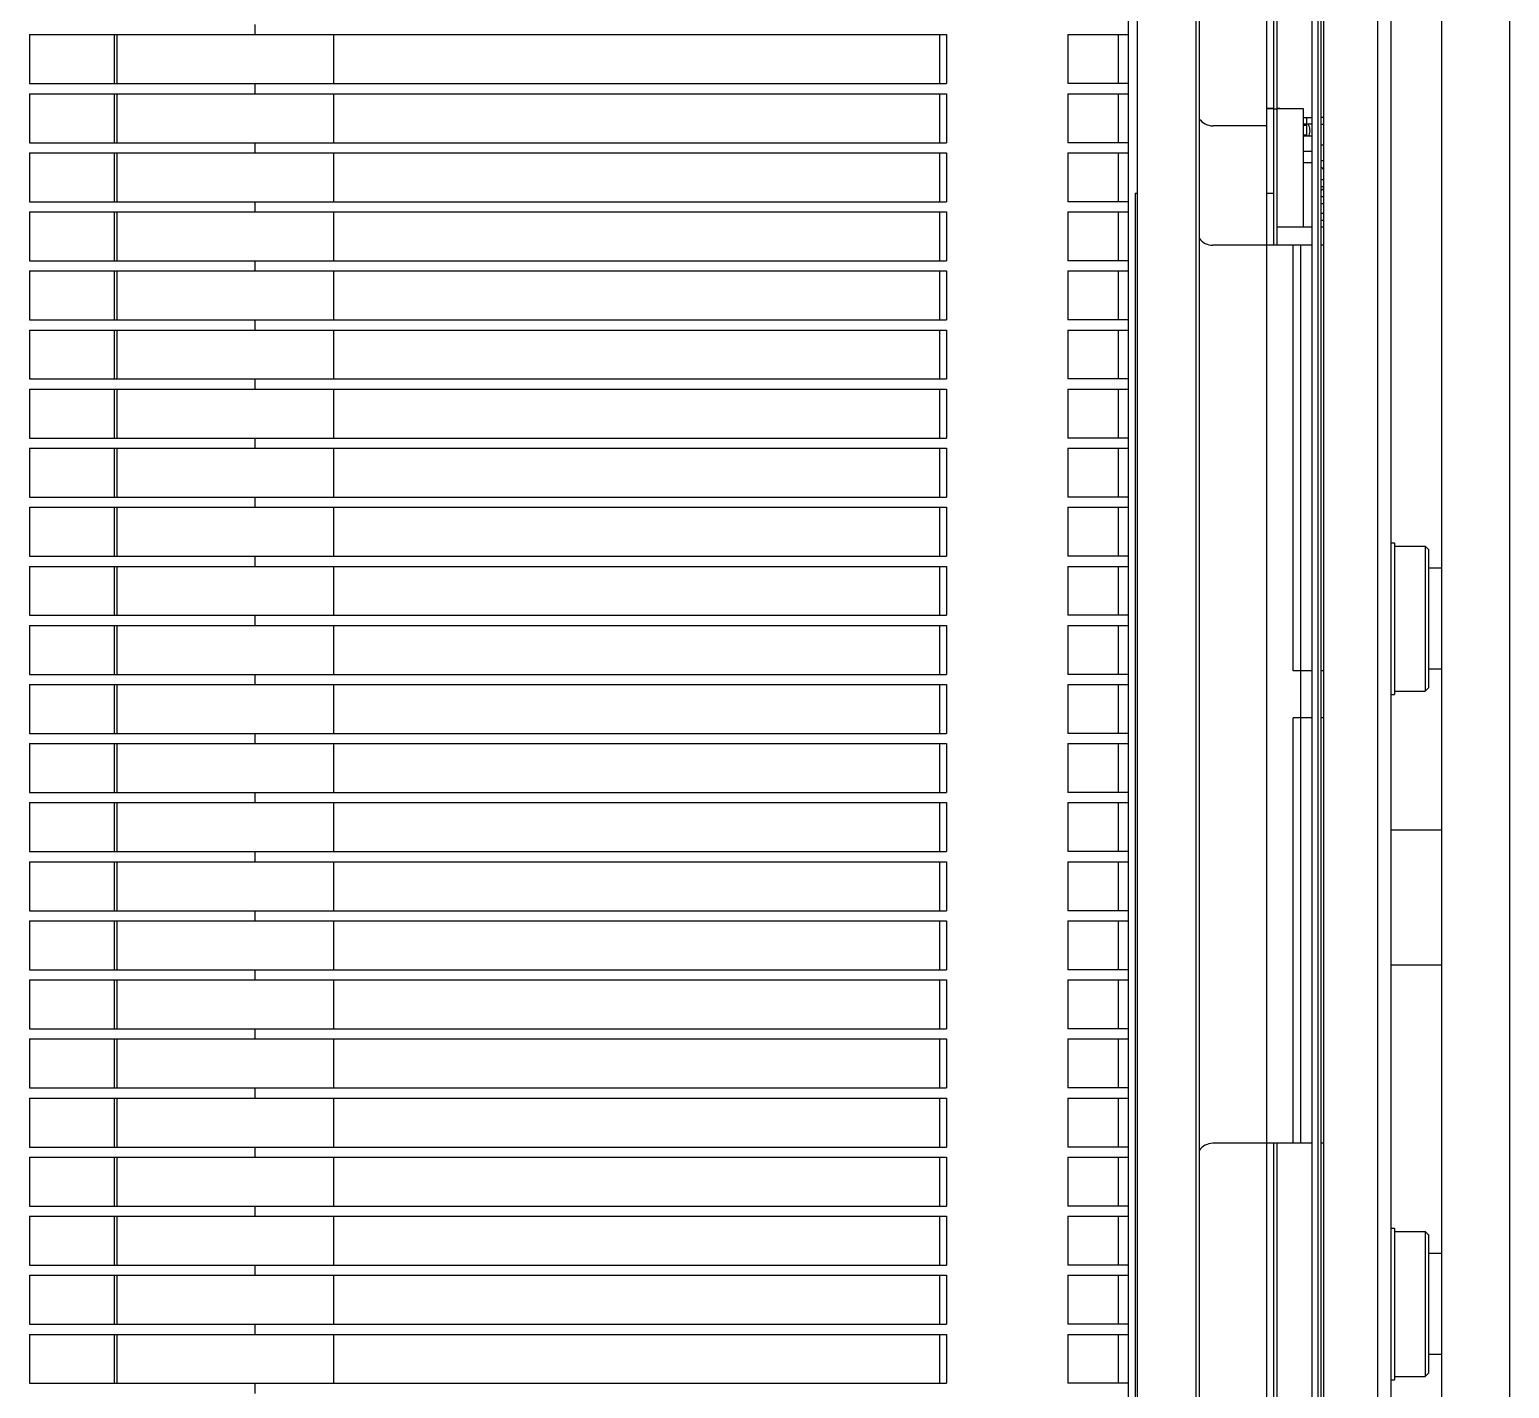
# Model space of a CAD drawing. Header units: millimetres. Extents: x 0 to 841, y 0 to 594.
# Drawn here: x 409.65 to 453.48, y 173.34 to 213.59 of the extents above; entities that cross this region are included whole.
import ezdxf

# ---------------------------------------------------------------- set-up
doc = ezdxf.new("R2010")
doc.units = ezdxf.units.MM
doc.header["$LTSCALE"] = 46.255
doc.layers.get('0').update_dxf_attribs({"linetype": 'CONTINUOUS'})
doc.layers.add('ASSEM_MEM', color=7, linetype='CONTINUOUS')

msp = doc.modelspace()

# ---------------------------------------------------------------- linework, layer by layer
at = {"color": 7, "linetype": 'CONTINUOUS'}
for p, q in [((442.446, 238.34), (442.446, 125.54)), ((442.196, 159.19), (442.196, 225.69)), ((444.196, 145.86), (444.196, 219.9)), ((444.296, 145.89), (444.296, 219.74)), ((446.296, 146.94), (446.296, 219.74)), ((446.496, 207.2), (446.496, 214.6)), ((446.596, 207.2), (446.596, 214.6)), ((416.316, 213.74), (416.316, 213.44)), ((409.646, 213.44), (409.646, 211.99)), ((409.646, 213.44), (436.801, 213.44)), ((412.146, 213.44), (412.146, 211.99)), ((412.24, 211.99), (412.24, 213.44)), ((418.646, 213.44), (418.646, 211.99)), ((436.592, 213.44), (436.592, 211.99)), ((436.801, 213.44), (436.801, 211.99)), ((440.398, 213.44), (440.398, 211.99)), ((440.398, 213.44), (442.196, 213.44)), ((441.896, 211.99), (441.896, 213.44)), ((409.646, 211.99), (436.801, 211.99)), ((416.316, 211.99), (416.316, 211.69)), ((442.196, 211.99), (440.398, 211.99)), ((409.646, 211.69), (409.646, 210.24)), ((409.646, 211.69), (436.801, 211.69)), ((412.146, 211.69), (412.146, 210.24)), ((412.24, 210.24), (412.24, 211.69)), ((418.646, 211.69), (418.646, 210.24)), ((436.592, 211.69), (436.592, 210.24)), ((436.801, 211.69), (436.801, 210.24)), ((440.398, 211.69), (440.398, 210.24)), ((440.398, 211.69), (442.196, 211.69)), ((441.896, 210.24), (441.896, 211.69)), ((446.496, 211.24), (446.596, 211.24)), ((446.296, 210.74), (444.696, 210.74)), ((409.646, 210.24), (436.801, 210.24)), ((416.316, 210.24), (416.316, 209.94)), ((442.196, 210.24), (440.398, 210.24)), ((409.646, 209.94), (409.646, 208.49)), ((409.646, 209.94), (436.801, 209.94)), ((412.146, 209.94), (412.146, 208.49)), ((412.24, 208.49), (412.24, 209.94)), ((418.646, 209.94), (418.646, 208.49)), ((436.592, 209.94), (436.592, 208.49)), ((436.801, 209.94), (436.801, 208.49)), ((440.398, 209.94), (440.398, 208.49)), ((440.398, 209.94), (442.196, 209.94)), ((441.896, 208.49), (441.896, 209.94)), ((442.396, 208.74), (442.396, 169.14)), ((442.396, 208.74), (442.446, 208.74)), ((446.296, 208.74), (446.496, 208.74)), ((409.646, 208.49), (436.801, 208.49)), ((416.316, 208.49), (416.316, 208.19)), ((442.196, 208.49), (440.398, 208.49)), ((409.646, 208.19), (409.646, 206.74)), ((409.646, 208.19), (436.801, 208.19)), ((412.146, 208.19), (412.146, 206.74)), ((412.24, 206.74), (412.24, 208.19)), ((418.646, 208.19), (418.646, 206.74)), ((436.592, 208.19), (436.592, 206.74)), ((436.801, 208.19), (436.801, 206.74)), ((440.398, 208.19), (440.398, 206.74)), ((440.398, 208.19), (442.196, 208.19)), ((441.896, 206.74), (441.896, 208.19)), ((447.296, 207.2), (444.696, 207.2)), ((447.296, 180.6), (447.296, 207.2)), ((409.646, 206.74), (436.801, 206.74)), ((409.646, 206.44), (409.646, 204.99)), ((409.646, 206.44), (436.801, 206.44)), ((412.146, 206.44), (412.146, 204.99)), ((412.24, 204.99), (412.24, 206.44)), ((416.316, 206.74), (416.316, 206.44)), ((418.646, 206.44), (418.646, 204.99)), ((436.592, 206.44), (436.592, 204.99)), ((436.801, 206.44), (436.801, 204.99)), ((442.196, 206.74), (440.398, 206.74)), ((440.398, 206.44), (440.398, 204.99)), ((440.398, 206.44), (442.196, 206.44)), ((441.896, 204.99), (441.896, 206.44)), ((409.646, 204.99), (436.801, 204.99)), ((409.646, 204.69), (409.646, 203.24)), ((409.646, 204.69), (436.801, 204.69)), ((412.146, 204.69), (412.146, 203.24)), ((412.24, 203.24), (412.24, 204.69)), ((416.316, 204.99), (416.316, 204.69)), ((418.646, 204.69), (418.646, 203.24)), ((436.592, 204.69), (436.592, 203.24)), ((436.801, 204.69), (436.801, 203.24)), ((442.196, 204.99), (440.398, 204.99)), ((440.398, 204.69), (440.398, 203.24)), ((440.398, 204.69), (442.196, 204.69)), ((441.896, 203.24), (441.896, 204.69)), ((409.646, 203.24), (436.801, 203.24)), ((409.646, 202.94), (409.646, 201.49)), ((409.646, 202.94), (436.801, 202.94)), ((412.146, 202.94), (412.146, 201.49)), ((412.24, 201.49), (412.24, 202.94)), ((416.316, 203.24), (416.316, 202.94)), ((418.646, 202.94), (418.646, 201.49)), ((436.592, 202.94), (436.592, 201.49)), ((436.801, 202.94), (436.801, 201.49)), ((442.196, 203.24), (440.398, 203.24)), ((440.398, 202.94), (440.398, 201.49)), ((440.398, 202.94), (442.196, 202.94)), ((441.896, 201.49), (441.896, 202.94)), ((409.646, 201.49), (436.801, 201.49)), ((409.646, 201.19), (409.646, 199.74)), ((409.646, 201.19), (436.801, 201.19)), ((412.146, 201.19), (412.146, 199.74)), ((412.24, 199.74), (412.24, 201.19)), ((416.316, 201.49), (416.316, 201.19)), ((418.646, 201.19), (418.646, 199.74)), ((436.592, 201.19), (436.592, 199.74)), ((436.801, 201.19), (436.801, 199.74)), ((442.196, 201.49), (440.398, 201.49)), ((440.398, 201.19), (440.398, 199.74)), ((440.398, 201.19), (442.196, 201.19)), ((441.896, 199.74), (441.896, 201.19)), ((409.646, 199.74), (436.801, 199.74)), ((409.646, 199.44), (409.646, 197.99)), ((409.646, 199.44), (436.801, 199.44)), ((412.146, 199.44), (412.146, 197.99)), ((412.24, 197.99), (412.24, 199.44)), ((416.316, 199.74), (416.316, 199.44)), ((418.646, 199.44), (418.646, 197.99)), ((436.592, 199.44), (436.592, 197.99)), ((436.801, 199.44), (436.801, 197.99)), ((442.196, 199.74), (440.398, 199.74)), ((440.398, 199.44), (440.398, 197.99)), ((440.398, 199.44), (442.196, 199.44)), ((441.896, 197.99), (441.896, 199.44)), ((409.646, 197.99), (436.801, 197.99)), ((409.646, 197.69), (409.646, 196.24)), ((409.646, 197.69), (436.801, 197.69)), ((412.146, 197.69), (412.146, 196.24)), ((412.24, 196.24), (412.24, 197.69)), ((416.316, 197.99), (416.316, 197.69)), ((418.646, 197.69), (418.646, 196.24)), ((436.592, 197.69), (436.592, 196.24)), ((436.801, 197.69), (436.801, 196.24)), ((442.196, 197.99), (440.398, 197.99)), ((440.398, 197.69), (440.398, 196.24)), ((440.398, 197.69), (442.196, 197.69)), ((441.896, 196.24), (441.896, 197.69)), ((409.646, 196.24), (436.801, 196.24)), ((409.646, 195.94), (409.646, 194.49)), ((409.646, 195.94), (436.801, 195.94)), ((412.146, 195.94), (412.146, 194.49)), ((412.24, 194.49), (412.24, 195.94)), ((416.316, 196.24), (416.316, 195.94)), ((418.646, 195.94), (418.646, 194.49)), ((436.592, 195.94), (436.592, 194.49)), ((436.801, 195.94), (436.801, 194.49)), ((442.196, 196.24), (440.398, 196.24)), ((440.398, 195.94), (440.398, 194.49)), ((440.398, 195.94), (442.196, 195.94)), ((441.896, 194.49), (441.896, 195.94)), ((409.646, 194.49), (436.801, 194.49)), ((409.646, 194.19), (409.646, 192.74)), ((409.646, 194.19), (436.801, 194.19)), ((412.146, 194.19), (412.146, 192.74)), ((412.24, 192.74), (412.24, 194.19)), ((416.316, 194.49), (416.316, 194.19)), ((418.646, 194.19), (418.646, 192.74)), ((436.592, 194.19), (436.592, 192.74)), ((436.801, 194.19), (436.801, 192.74)), ((442.196, 194.49), (440.398, 194.49)), ((440.398, 194.19), (440.398, 192.74)), ((440.398, 194.19), (442.196, 194.19)), ((441.896, 192.74), (441.896, 194.19)), ((409.646, 192.74), (436.801, 192.74)), ((409.646, 192.44), (409.646, 190.99)), ((409.646, 192.44), (436.801, 192.44)), ((412.146, 192.44), (412.146, 190.99)), ((412.24, 190.99), (412.24, 192.44)), ((416.316, 192.74), (416.316, 192.44)), ((418.646, 192.44), (418.646, 190.99)), ((436.592, 192.44), (436.592, 190.99)), ((436.801, 192.44), (436.801, 190.99)), ((442.196, 192.74), (440.398, 192.74)), ((440.398, 192.44), (440.398, 190.99)), ((440.398, 192.44), (442.196, 192.44)), ((441.896, 190.99), (441.896, 192.44)), ((409.646, 190.99), (436.801, 190.99)), ((409.646, 190.69), (409.646, 189.24)), ((409.646, 190.69), (436.801, 190.69)), ((412.146, 190.69), (412.146, 189.24)), ((412.24, 189.24), (412.24, 190.69)), ((416.316, 190.99), (416.316, 190.69)), ((418.646, 190.69), (418.646, 189.24)), ((436.592, 190.69), (436.592, 189.24)), ((436.801, 190.69), (436.801, 189.24)), ((442.196, 190.99), (440.398, 190.99)), ((440.398, 190.69), (440.398, 189.24)), ((440.398, 190.69), (442.196, 190.69)), ((441.896, 189.24), (441.896, 190.69)), ((409.646, 189.24), (436.801, 189.24)), ((409.646, 188.94), (409.646, 187.49)), ((409.646, 188.94), (436.801, 188.94)), ((412.146, 188.94), (412.146, 187.49)), ((412.24, 187.49), (412.24, 188.94)), ((416.316, 189.24), (416.316, 188.94)), ((418.646, 188.94), (418.646, 187.49)), ((436.592, 188.94), (436.592, 187.49)), ((436.801, 188.94), (436.801, 187.49)), ((442.196, 189.24), (440.398, 189.24)), ((440.398, 188.94), (440.398, 187.49)), ((440.398, 188.94), (442.196, 188.94)), ((441.896, 187.49), (441.896, 188.94)), ((409.646, 187.49), (436.801, 187.49)), ((409.646, 187.19), (409.646, 185.74)), ((409.646, 187.19), (436.801, 187.19)), ((412.146, 187.19), (412.146, 185.74)), ((412.24, 185.74), (412.24, 187.19)), ((416.316, 187.49), (416.316, 187.19)), ((418.646, 187.19), (418.646, 185.74)), ((436.592, 187.19), (436.592, 185.74)), ((436.801, 187.19), (436.801, 185.74)), ((442.196, 187.49), (440.398, 187.49)), ((440.398, 187.19), (440.398, 185.74)), ((440.398, 187.19), (442.196, 187.19)), ((441.896, 185.74), (441.896, 187.19)), ((409.646, 185.74), (436.801, 185.74)), ((409.646, 185.44), (409.646, 183.99)), ((409.646, 185.44), (436.801, 185.44)), ((412.146, 185.44), (412.146, 183.99)), ((412.24, 183.99), (412.24, 185.44)), ((416.316, 185.74), (416.316, 185.44)), ((418.646, 185.44), (418.646, 183.99)), ((436.592, 185.44), (436.592, 183.99)), ((436.801, 185.44), (436.801, 183.99)), ((442.196, 185.74), (440.398, 185.74)), ((440.398, 185.44), (440.398, 183.99)), ((440.398, 185.44), (442.196, 185.44)), ((441.896, 183.99), (441.896, 185.44)), ((409.646, 183.99), (436.801, 183.99)), ((409.646, 183.69), (409.646, 182.24)), ((409.646, 183.69), (436.801, 183.69)), ((412.146, 183.69), (412.146, 182.24)), ((412.24, 182.24), (412.24, 183.69)), ((416.316, 183.99), (416.316, 183.69)), ((418.646, 183.69), (418.646, 182.24)), ((436.592, 183.69), (436.592, 182.24)), ((436.801, 183.69), (436.801, 182.24)), ((442.196, 183.99), (440.398, 183.99)), ((440.398, 183.69), (440.398, 182.24)), ((440.398, 183.69), (442.196, 183.69)), ((441.896, 182.24), (441.896, 183.69)), ((409.646, 182.24), (436.801, 182.24)), ((409.646, 181.94), (409.646, 180.49)), ((409.646, 181.94), (436.801, 181.94)), ((412.146, 181.94), (412.146, 180.49)), ((412.24, 180.49), (412.24, 181.94)), ((416.316, 182.24), (416.316, 181.94)), ((418.646, 181.94), (418.646, 180.49)), ((436.592, 181.94), (436.592, 180.49)), ((436.801, 181.94), (436.801, 180.49)), ((442.196, 182.24), (440.398, 182.24)), ((440.398, 181.94), (442.196, 181.94)), ((440.398, 181.94), (440.398, 180.49)), ((441.896, 180.49), (441.896, 181.94)), ((447.296, 180.6), (444.696, 180.6)), ((446.496, 146.911), (446.496, 180.6)), ((446.596, 146.738), (446.596, 180.6)), ((409.646, 180.49), (436.801, 180.49)), ((409.646, 180.19), (409.646, 178.74)), ((409.646, 180.19), (436.801, 180.19)), ((412.146, 180.19), (412.146, 178.74)), ((412.24, 178.74), (412.24, 180.19)), ((416.316, 180.49), (416.316, 180.19)), ((418.646, 180.19), (418.646, 178.74)), ((436.592, 180.19), (436.592, 178.74)), ((436.801, 180.19), (436.801, 178.74)), ((442.196, 180.49), (440.398, 180.49)), ((440.398, 180.19), (442.196, 180.19)), ((440.398, 180.19), (440.398, 178.74)), ((441.896, 178.74), (441.896, 180.19)), ((409.646, 178.74), (436.801, 178.74)), ((409.646, 178.44), (409.646, 176.99)), ((409.646, 178.44), (436.801, 178.44)), ((412.146, 178.44), (412.146, 176.99)), ((412.24, 176.99), (412.24, 178.44)), ((416.316, 178.74), (416.316, 178.44)), ((418.646, 178.44), (418.646, 176.99)), ((436.592, 178.44), (436.592, 176.99)), ((436.801, 178.44), (436.801, 176.99)), ((442.196, 178.74), (440.398, 178.74)), ((440.398, 178.44), (442.196, 178.44)), ((440.398, 178.44), (440.398, 176.99)), ((441.896, 176.99), (441.896, 178.44)), ((409.646, 176.99), (436.801, 176.99)), ((409.646, 176.69), (409.646, 175.24)), ((409.646, 176.69), (436.801, 176.69)), ((412.146, 176.69), (412.146, 175.24)), ((412.24, 175.24), (412.24, 176.69)), ((416.316, 176.99), (416.316, 176.69)), ((418.646, 176.69), (418.646, 175.24)), ((436.592, 176.69), (436.592, 175.24)), ((436.801, 176.69), (436.801, 175.24)), ((442.196, 176.99), (440.398, 176.99)), ((440.398, 176.69), (442.196, 176.69)), ((440.398, 176.69), (440.398, 175.24)), ((441.896, 175.24), (441.896, 176.69)), ((409.646, 175.24), (436.801, 175.24)), ((409.646, 174.94), (409.646, 173.49)), ((409.646, 174.94), (436.801, 174.94)), ((412.146, 174.94), (412.146, 173.49)), ((412.24, 173.49), (412.24, 174.94)), ((416.316, 175.24), (416.316, 174.94)), ((418.646, 174.94), (418.646, 173.49)), ((436.592, 174.94), (436.592, 173.49)), ((436.801, 174.94), (436.801, 173.49)), ((442.196, 175.24), (440.398, 175.24)), ((440.398, 174.94), (442.196, 174.94)), ((440.398, 174.94), (440.398, 173.49)), ((441.896, 173.49), (441.896, 174.94)), ((409.646, 173.49), (436.801, 173.49)), ((416.316, 173.49), (416.316, 173.19)), ((442.196, 173.49), (440.398, 173.49))]:
    msp.add_line(p, q, dxfattribs=at)
for centre, start, end in [((444.696, 211.24), 215.3581, 270), ((444.696, 207.7), 215.3581, 270), ((444.696, 180.1), 90, 144.6419)]:
    msp.add_arc(centre, 0.5, start, end, dxfattribs=at)
at = {"layer": 'ASSEM_MEM', "color": 7, "linetype": 'CONTINUOUS'}
for p, q in [((447.976, 79.79), (447.976, 249.79)), ((449.576, 79.79), (449.576, 249.79)), ((449.976, 154.75), (449.976, 228.449)), ((447.636, 159.14), (447.636, 219.74)), ((447.816, 158.64), (447.816, 219.349)), ((447.896, 158.64), (447.896, 219.29)), ((451.476, 159.117), (451.476, 218.758)), ((453.476, 218.963), (453.476, 158.911)), ((446.496, 211.248), (446.296, 211.248)), ((446.496, 211.24), (446.296, 211.24)), ((446.676, 211.248), (446.596, 211.248)), ((447.376, 211.24), (446.596, 211.24)), ((446.676, 211.248), (446.676, 211.24)), ((447.376, 207.74), (447.376, 211.24)), ((447.376, 210.99), (447.636, 210.99)), ((447.476, 210.79), (447.476, 210.99)), ((447.976, 210.99), (447.896, 210.99)), ((447.636, 210.79), (447.376, 210.79)), ((447.376, 210.76), (447.476, 210.76)), ((447.476, 210.46), (447.376, 210.46)), ((447.376, 210.44), (447.636, 210.44)), ((447.476, 210.44), (447.476, 210.76)), ((447.541, 210.44), (447.546, 210.453)), ((447.896, 210.79), (447.976, 210.79)), ((447.376, 209.99), (447.636, 209.99)), ((447.976, 210.165), (447.896, 210.165)), ((447.636, 209.64), (447.376, 209.64)), ((447.896, 209.715), (447.976, 209.715)), ((447.976, 209.44), (447.896, 209.52)), ((447.976, 209.14), (447.896, 209.14)), ((447.896, 208.94), (447.976, 208.94)), ((447.896, 208.81), (447.976, 208.89)), ((447.976, 208.64), (447.896, 208.64)), ((447.896, 208.44), (447.976, 208.44)), ((447.976, 208.14), (447.896, 208.14)), ((447.896, 207.94), (447.976, 207.94)), ((447.636, 207.74), (446.596, 207.74)), ((447.976, 207.74), (447.896, 207.74)), ((447.076, 194.6), (447.076, 207.2)), ((447.636, 207.2), (447.076, 207.2)), ((447.976, 207.2), (447.896, 207.2)), ((449.976, 198.39), (450.076, 198.39)), ((450.076, 198.39), (450.076, 193.89)), ((450.076, 198.29), (450.976, 198.29)), ((450.976, 198.29), (450.976, 193.99)), ((451.076, 198.19), (450.976, 198.29)), ((451.076, 198.19), (451.076, 194.09)), ((451.476, 197.64), (451.076, 197.64)), ((451.476, 194.64), (451.076, 194.64)), ((447.636, 194.6), (447.076, 194.6)), ((447.976, 194.6), (447.896, 194.6)), ((449.976, 193.89), (450.076, 193.89)), ((450.076, 193.99), (450.976, 193.99)), ((451.076, 194.09), (450.976, 193.99)), ((447.076, 180.6), (447.076, 193.2)), ((447.636, 193.2), (447.076, 193.2)), ((447.976, 193.2), (447.896, 193.2)), ((449.976, 189.89), (451.476, 189.89)), ((449.976, 185.89), (451.476, 185.89)), ((447.636, 180.6), (447.076, 180.6)), ((447.976, 180.6), (447.896, 180.6)), ((449.976, 178.09), (450.076, 178.09)), ((450.076, 178.09), (450.076, 173.59)), ((450.076, 177.99), (450.976, 177.99)), ((450.976, 177.99), (450.976, 173.69)), ((451.076, 177.89), (450.976, 177.99)), ((451.076, 177.89), (451.076, 173.79)), ((451.476, 177.34), (451.076, 177.34)), ((451.476, 174.34), (451.076, 174.34)), ((449.976, 173.59), (450.076, 173.59)), ((450.076, 173.69), (450.976, 173.69)), ((451.076, 173.79), (450.976, 173.69))]:
    msp.add_line(p, q, dxfattribs=at)
msp.add_arc((447.17, 210.59), 0.4, 340, 30.2645, dxfattribs=at)

doc.saveas('drawing.dxf')
